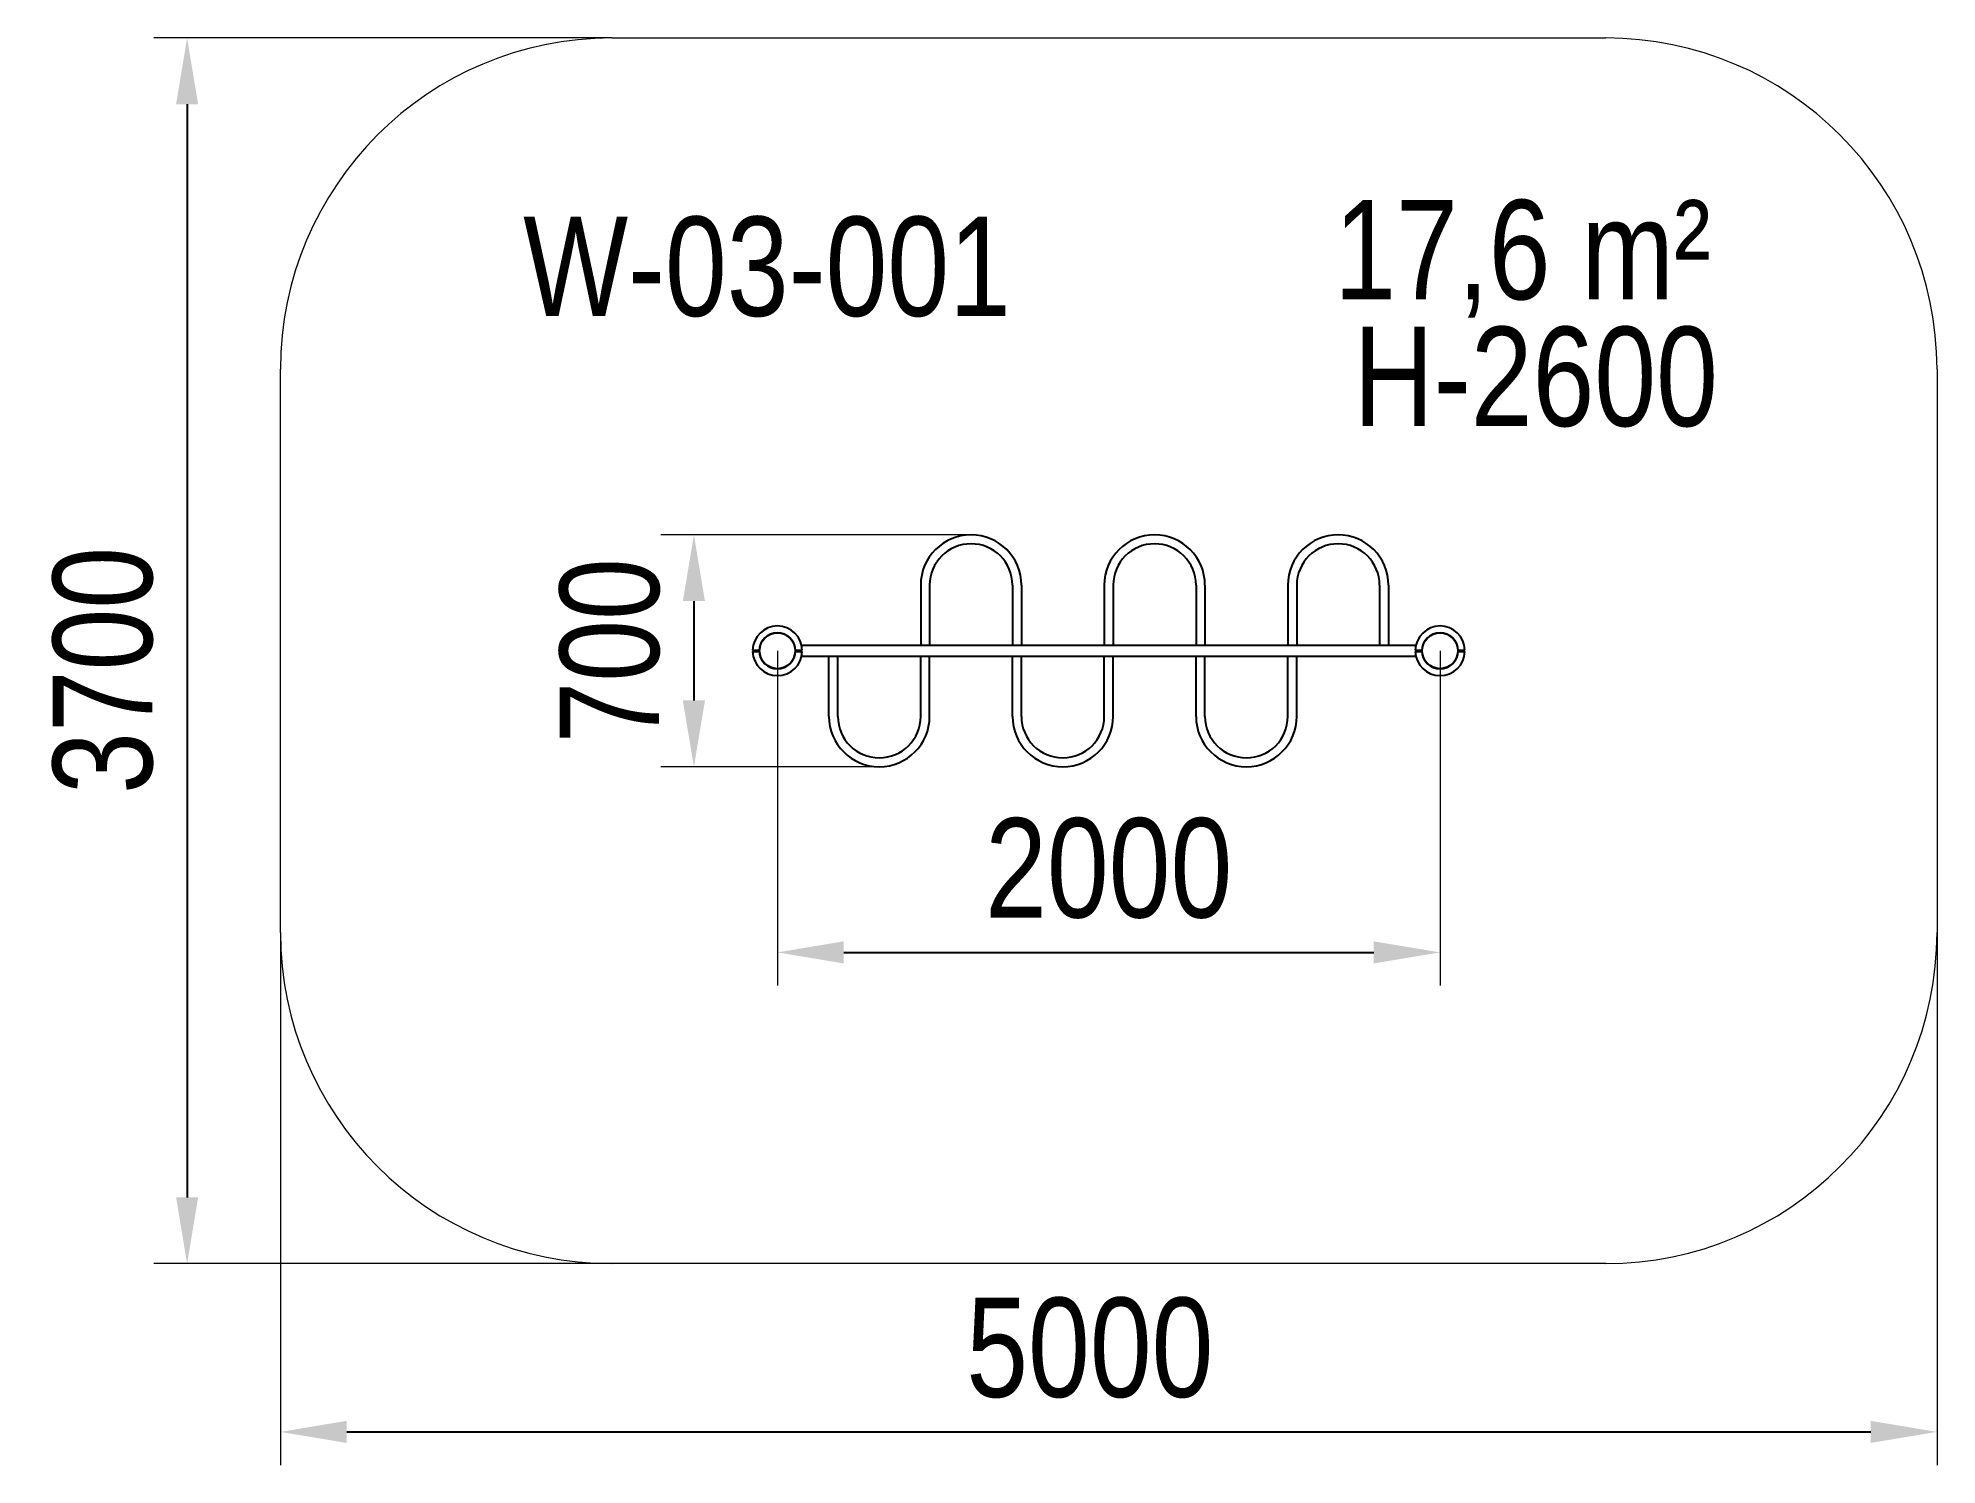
# Model space of a CAD drawing. Header units: millimetres. Extents: x -3177 to 2555, y -2302 to 2006.
import ezdxf

# ---------------------------------------------------------------- set-up
doc = ezdxf.new("R2010")
doc.units = ezdxf.units.MM
for name, color, linetype in [('DIKOM_АРТИКУЛ', 7, 'Continuous'), ('DIKOM_ЗОНА', 80, 'Continuous'), ('DIKOM_ОБЪЕКТ', 7, 'Continuous'), ('DIKOM_РАЗМЕР_ЗОНА', 7, 'Continuous'), ('DIKOM_РАЗМЕР_ОБЪЕКТА', 7, 'Continuous')]:
    doc.layers.add(name, color=color, linetype=linetype)
doc.styles.add('style1', font='arial.ttf', dxfattribs={"width": 0.8})
doc.dimstyles.new('1-50', dxfattribs={"dimtxt": 300, "dimasz": 200, "dimexe": 100, "dimexo": 0, "dimgap": 100, "dimtad": 1, "dimdec": 0, "dimtxsty": 'style1', "dimcen": 0, "dimclrd": 7, "dimclre": 7, "dimadec": 1, "dimazin": 2, "dimtfac": 1, "dimtdec": 0, "dimtmove": 0, "dimatfit": 3, "dimfxl": 0, "dimlwd": 25, "dimlwe": 18, "dimarcsym": 0})

# ---------------------------------------------------------------- blocks, each defined once
blk = doc.blocks.new('*D0')
at = {"layer": 'Defpoints', "color": 0, "transparency": 16777216}
for p in [(-945, 156), (1055, 156), (1055, -754.5)]:
    blk.add_point(p, dxfattribs=at)
at = {"layer": 'DIKOM_РАЗМЕР_ОБЪЕКТА', "color": 7, "lineweight": 18, "transparency": 16777216}
for p, q in [((-945, 156), (-945, -854.5)), ((1055, 156), (1055, -854.5))]:
    blk.add_line(p, q, dxfattribs=at)
at = {"layer": 'DIKOM_РАЗМЕР_ОБЪЕКТА', "color": 7, "lineweight": 25, "transparency": 16777216}
blk.add_line((-745, -754.5), (855, -754.5), dxfattribs=at)
at = {"layer": 'DIKOM_РАЗМЕР_ОБЪЕКТА', "color": 7, "transparency": 16777216}
for points in [[(-745, -721.1), (-745, -787.8), (-945, -754.5)], [(855, -721.1), (855, -787.8), (1055, -754.5)]]:
    blk.add_solid(points, dxfattribs=at)
at = {"layer": 'DIKOM_РАЗМЕР_ОБЪЕКТА', "color": 0, "transparency": 16777216, "insert": (55, -501.3), "char_height": 300, "attachment_point": 5, "style": 'style1'}
blk.add_mtext('2000', dxfattribs=at)
blk = doc.blocks.new('*D1')
at = {"layer": 'Defpoints', "color": 0, "transparency": 16777216}
for p in [(-360.5, 506), (-1197, -194), (-637.5, -194)]:
    blk.add_point(p, dxfattribs=at)
at = {"layer": 'DIKOM_РАЗМЕР_ОБЪЕКТА', "color": 7, "lineweight": 18, "transparency": 16777216}
for p, q in [((-360.5, 506), (-1297, 506)), ((-637.5, -194), (-1297, -194))]:
    blk.add_line(p, q, dxfattribs=at)
at = {"layer": 'DIKOM_РАЗМЕР_ОБЪЕКТА', "color": 7, "lineweight": 25, "transparency": 16777216}
blk.add_line((-1197, 306), (-1197, 6), dxfattribs=at)
at = {"layer": 'DIKOM_РАЗМЕР_ОБЪЕКТА', "color": 7, "transparency": 16777216}
for points in [[(-1230.3, 306), (-1163.6, 306), (-1197, 506)], [(-1230.3, 6), (-1163.6, 6), (-1197, -194)]]:
    blk.add_solid(points, dxfattribs=at)
at = {"layer": 'DIKOM_РАЗМЕР_ОБЪЕКТА', "color": 0, "transparency": 16777216, "insert": (-1450.2, 156), "char_height": 300, "attachment_point": 5, "rotation": 90, "style": 'style1'}
blk.add_mtext('700', dxfattribs=at)
blk = doc.blocks.new('*D2')
at = {"layer": 'Defpoints', "color": 0, "transparency": 16777216}
for p in [(-1445, 2006), (-2726.6, -1694), (-1445, -1694)]:
    blk.add_point(p, dxfattribs=at)
at = {"layer": 'DIKOM_РАЗМЕР_ЗОНА', "color": 7, "lineweight": 18, "transparency": 16777216}
for p, q in [((-1445, 2006), (-2826.6, 2006)), ((-1445, -1694), (-2826.6, -1694))]:
    blk.add_line(p, q, dxfattribs=at)
at = {"layer": 'DIKOM_РАЗМЕР_ЗОНА', "color": 7, "lineweight": 25, "transparency": 16777216}
blk.add_line((-2726.6, 1806), (-2726.6, -1494), dxfattribs=at)
at = {"layer": 'DIKOM_РАЗМЕР_ЗОНА', "color": 7, "transparency": 16777216}
for points in [[(-2760, 1806), (-2693.3, 1806), (-2726.6, 2006)], [(-2760, -1494), (-2693.3, -1494), (-2726.6, -1694)]]:
    blk.add_solid(points, dxfattribs=at)
at = {"layer": 'DIKOM_РАЗМЕР_ЗОНА', "color": 0, "transparency": 16777216, "insert": (-2979.9, 96.8), "char_height": 300, "attachment_point": 5, "rotation": 90, "style": 'style1'}
blk.add_mtext('3700', dxfattribs=at)
blk = doc.blocks.new('*D3')
at = {"layer": 'Defpoints', "color": 0, "transparency": 16777216}
for p in [(-2445, -694), (2555, -694), (2555, -2202)]:
    blk.add_point(p, dxfattribs=at)
at = {"layer": 'DIKOM_РАЗМЕР_ЗОНА', "color": 7, "lineweight": 18, "transparency": 16777216}
for p, q in [((-2445, -694), (-2445, -2302)), ((2555, -694), (2555, -2302))]:
    blk.add_line(p, q, dxfattribs=at)
at = {"layer": 'DIKOM_РАЗМЕР_ЗОНА', "color": 7, "lineweight": 25, "transparency": 16777216}
blk.add_line((-2245, -2202), (2355, -2202), dxfattribs=at)
at = {"layer": 'DIKOM_РАЗМЕР_ЗОНА', "color": 7, "transparency": 16777216}
for points in [[(-2245, -2168.6), (-2245, -2235.3), (-2445, -2202)], [(2355, -2168.6), (2355, -2235.3), (2555, -2202)]]:
    blk.add_solid(points, dxfattribs=at)
at = {"layer": 'DIKOM_РАЗМЕР_ЗОНА', "color": 0, "transparency": 16777216, "insert": (-2, -1948.8), "char_height": 300, "attachment_point": 5, "style": 'style1'}
blk.add_mtext('5000', dxfattribs=at)

msp = doc.modelspace()

# ---------------------------------------------------------------- linework, layer by layer
at = {"layer": 'DIKOM_ЗОНА', "color": 3, "lineweight": 15}
for p, q in [((-1445, 2006), (1555, 2006)), ((-2445, -694), (-2445, 1006)), ((2555, 1006), (2555, -694)), ((1555, -1694), (-1445, -1694))]:
    msp.add_line(p, q, dxfattribs=at)
for centre, start, end in [((-1445, 1006), 90, 180), ((1555, 1006), 0, 90), ((-1445, -694), 180, 270), ((1555, -694), 270, 0)]:
    msp.add_arc(centre, 1000, start, end, dxfattribs=at)
at = {"layer": 'DIKOM_ОБЪЕКТ'}
for p, q in [((-512.5, 354), (-512.5, 172)), ((-485.5, 354), (-485.5, 172)), ((-235.5, 354), (-235.5, 172)), ((-208.5, 354), (-208.5, 172)), ((41.5, 354), (41.5, 172)), ((68.5, 354), (68.5, 172)), ((318.5, 354), (318.5, 172)), ((345.5, 354), (345.5, 172)), ((595.5, 354), (595.5, 172)), ((622.5, 354), (622.5, 172)), ((872.5, 354), (872.5, 172)), ((899.5, 354), (899.5, 172)), ((981.7, 172), (-871.7, 172)), ((-1020, 158), (-999.5, 158)), ((-1020, 154), (-999.5, 154)), ((-1000, 154), (-1000, 158)), ((-890.5, 158), (-870, 158)), ((-890.5, 154), (-870, 154)), ((-871.7, 140), (981.7, 140)), ((-789.5, -42), (-789.5, 140)), ((-762.5, -42), (-762.5, 140)), ((-512.5, -42), (-512.5, 140)), ((-485.5, -42), (-485.5, 140)), ((-235.5, -42), (-235.5, 140)), ((-208.5, -42), (-208.5, 140)), ((41.5, -42), (41.5, 140)), ((68.5, -42), (68.5, 140)), ((318.5, -42), (318.5, 140)), ((345.5, -42), (345.5, 140)), ((595.5, -42), (595.5, 140)), ((622.5, -42), (622.5, 140)), ((980, 158), (1000.5, 158)), ((980, 154), (1000.5, 154)), ((1000, 154), (1000, 158)), ((1109.5, 158), (1130, 158)), ((1109.5, 154), (1130, 154))]:
    msp.add_line(p, q, dxfattribs=at)
for centre in [(-945, 156), (1055, 156)]:
    msp.add_circle(centre, 54, dxfattribs=at)
for centre, radius, start, end in [((-360.5, 354), 152, 0, 180), ((-360.5, 354), 125, 0, 180), ((193.5, 354), 152, 0, 180), ((193.5, 354), 125, 0, 180), ((747.5, 354), 152, 0, 180), ((747.5, 354), 125, 0, 180), ((-945, 156), 75, 1.52807, 178.47193), ((1055, 156), 75, 1.52807, 178.47193), ((-945, 156), 54.5, 2.10307, 177.89693), ((1055, 156), 54.5, 2.10307, 177.89693), ((-945, 156), 75, 181.52807, 358.47193), ((-945, 156), 54.5, 182.10307, 357.89693), ((1055, 156), 75, 181.52807, 358.47193), ((1055, 156), 54.5, 182.10307, 357.89693), ((-637.5, -42), 152, 180, 0), ((-637.5, -42), 125, 180, 0), ((-83.5, -42), 152, 180, 0), ((-83.5, -42), 125, 180, 0), ((470.5, -42), 152, 180, 0), ((470.5, -42), 125, 180, 0)]:
    msp.add_arc(centre, radius, start, end, dxfattribs=at)

# ---------------------------------------------------------------- texts
at = {"layer": 'DIKOM_АРТИКУЛ', "color": 7, "linetype": 'Continuous', "lineweight": 15, "insert": (-1712.2, 1466.7), "char_height": 300, "width": 2314.7, "attachment_point": 1, "style": 'style1'}
msp.add_mtext('W-03-001', dxfattribs=at)
at = {"layer": 'DIKOM_РАЗМЕР_ОБЪЕКТА', "char_height": 300, "width": 2314.7, "attachment_point": 1, "style": 'style1'}
for s, insert in [('17,6 m²', (735.9, 1517.1)), ('H-2600', (794.1, 1134.2))]:
    msp.add_mtext(s, dxfattribs=dict(at, insert=insert))

# ---------------------------------------------------------------- dimensions: what is measured, and where the dimension line sits
at = {"layer": 'DIKOM_РАЗМЕР_ЗОНА'}
dim = msp.add_linear_dim(base=(-2726.6, -1694), p1=(-1445, 2006), p2=(-1445, -1694), angle=90, text='3700', dimstyle='1-50', dxfattribs=at)
dim.commit()
dim.dimension.update_dxf_attribs({"geometry": '*D2', "text_midpoint": (-2726.6, 96.8), "dimtype": 160})
dim = msp.add_linear_dim(base=(2555, -2202), p1=(-2445, -694), p2=(2555, -694), dimstyle='1-50', dxfattribs=at)
dim.commit()
dim.dimension.update_dxf_attribs({"geometry": '*D3', "text_midpoint": (-2, -2202), "dimtype": 160})
at = {"layer": 'DIKOM_РАЗМЕР_ОБЪЕКТА'}
dim = msp.add_linear_dim(base=(-1197, -194), p1=(-360.5, 506), p2=(-637.5, -194), angle=90, dimstyle='1-50', dxfattribs=at)
dim.commit()
dim.dimension.update_dxf_attribs({"geometry": '*D1', "text_midpoint": (-1197, 156), "dimtype": 160})
dim = msp.add_linear_dim(base=(1055, -754.5), p1=(-945, 156), p2=(1055, 156), dimstyle='1-50', dxfattribs=at)
dim.commit()
dim.dimension.update_dxf_attribs({"geometry": '*D0', "text_midpoint": (55, -754.5), "dimtype": 160})

doc.saveas('drawing.dxf')
